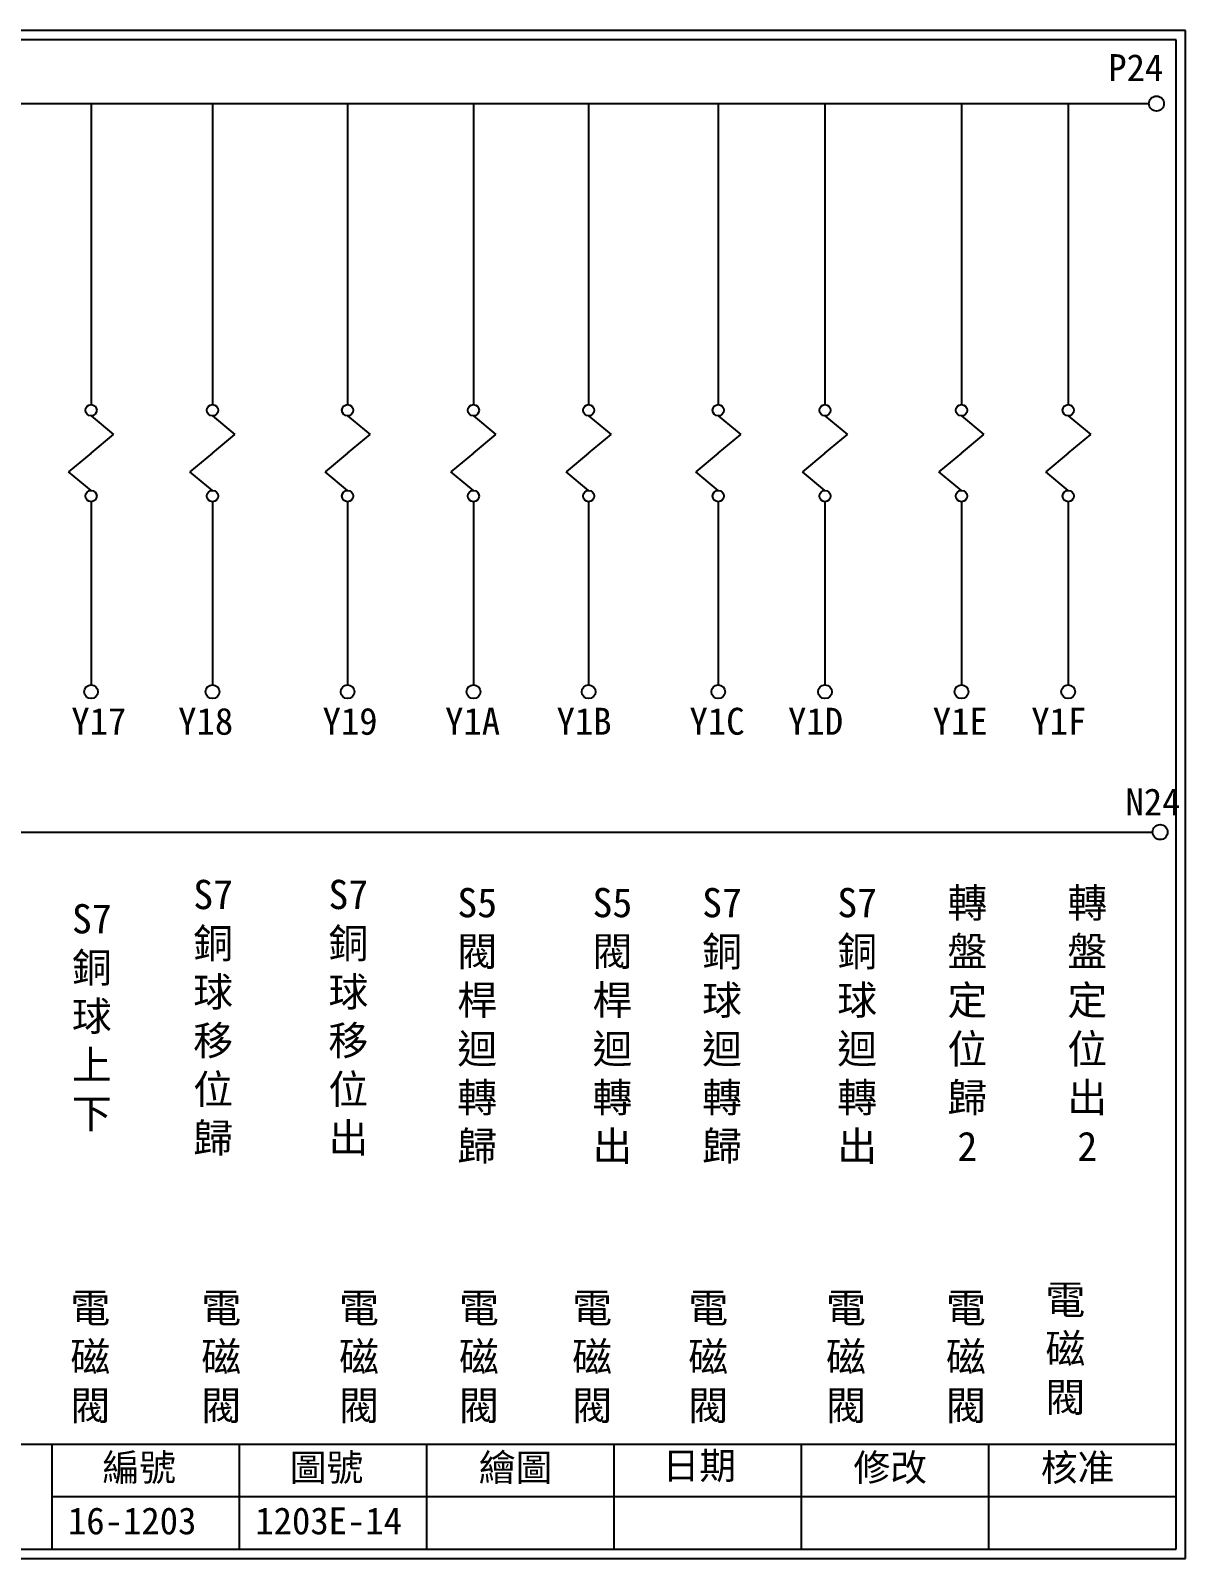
# Model space of a CAD drawing. Extents: x 926 to 1213, y 3 to 207.
# Drawn here: x 1058.6 to 1212.7, y 3 to 207 of the extents above; entities that cross this region are included whole.
import ezdxf

# ---------------------------------------------------------------- set-up
doc = ezdxf.new("R2010")
doc.units = 0
doc.layers.get('0').update_dxf_attribs({"linetype": 'CONTINUOUS'})
doc.layers.add('圖框層', color=7, linetype='CONTINUOUS')
doc.layers.add('標尺寸層', color=3, linetype='CONTINUOUS')
doc.styles.add('CNS', font='romanc.shx', dxfattribs={"bigfont": 'chineset.shx'})
doc.styles.add('STSL', font='kaiu.ttf')

msp = doc.modelspace()

# ---------------------------------------------------------------- linework, layer by layer
for centre in [(1208.88, 197.22), (1209.36, 99.96)]:
    msp.add_circle(centre, 1)
at = {"layer": '圖框層', "color": 7}
for p, q in [((1212.74, 206.97), (925.74, 206.97)), ((1212.74, 3), (1212.74, 206.97)), ((1211.49, 205.72), (926.99, 205.72)), ((1211.49, 4.25), (1211.49, 205.72)), ((926.99, 18.25), (1211.49, 18.25)), ((1061.49, 4.25), (1061.49, 18.25)), ((1086.49, 4.25), (1086.49, 18.25)), ((1111.49, 4.25), (1111.49, 18.25)), ((1136.49, 4.25), (1136.49, 18.25)), ((1161.49, 4.25), (1161.49, 18.25)), ((1186.49, 4.25), (1186.49, 18.25)), ((1061.49, 11.25), (1211.49, 11.25)), ((926.99, 4.25), (1211.49, 4.25)), ((925.74, 3), (1212.74, 3))]:
    msp.add_line(p, q, dxfattribs=at)
at = {"layer": '標尺寸層', "color": 7}
for p, q in [((930.28, 197.22), (1207.88, 197.22)), ((1066.7, 197.22), (1066.7, 157.03)), ((1082.9, 197.22), (1082.9, 157.03)), ((1100.93, 197.22), (1100.93, 157.03)), ((1117.73, 197.22), (1117.73, 157.03)), ((1133.1, 197.22), (1133.1, 157.03)), ((1150.4, 197.22), (1150.4, 157.03)), ((1164.64, 197.22), (1164.64, 157.03)), ((1182.86, 197.22), (1182.86, 157.03)), ((1197.1, 197.22), (1197.1, 157.03)), ((1066.7, 155.53), (1069.71, 153.04)), ((1082.9, 155.53), (1085.9, 153.04)), ((1100.93, 155.53), (1103.94, 153.04)), ((1117.73, 155.53), (1120.73, 153.04)), ((1133.1, 155.53), (1136.1, 153.04)), ((1150.4, 155.53), (1153.4, 153.04)), ((1164.64, 155.53), (1167.65, 153.04)), ((1182.86, 155.53), (1185.86, 153.04)), ((1197.1, 155.53), (1200.11, 153.04)), ((1066.7, 150.55), (1069.71, 153.04)), ((1082.9, 150.55), (1085.9, 153.04)), ((1100.93, 150.55), (1103.94, 153.04)), ((1117.73, 150.55), (1120.73, 153.04)), ((1133.1, 150.55), (1136.1, 153.04)), ((1150.4, 150.55), (1153.4, 153.04)), ((1164.64, 150.55), (1167.65, 153.04)), ((1182.86, 150.55), (1185.86, 153.04)), ((1197.1, 150.55), (1200.11, 153.04)), ((1066.7, 150.55), (1063.7, 148.06)), ((1082.9, 150.55), (1079.89, 148.06)), ((1100.93, 150.55), (1097.93, 148.06)), ((1117.73, 150.55), (1114.73, 148.06)), ((1133.1, 150.55), (1130.09, 148.06)), ((1150.4, 150.55), (1147.4, 148.06)), ((1164.64, 150.55), (1161.64, 148.06)), ((1182.86, 150.55), (1179.85, 148.06)), ((1197.1, 150.55), (1194.1, 148.06)), ((1066.7, 145.57), (1063.7, 148.06)), ((1082.9, 145.57), (1079.89, 148.06)), ((1100.93, 145.57), (1097.93, 148.06)), ((1117.73, 145.57), (1114.73, 148.06)), ((1133.1, 145.57), (1130.09, 148.06)), ((1150.4, 145.57), (1147.4, 148.06)), ((1164.64, 145.57), (1161.64, 148.06)), ((1182.86, 145.57), (1179.85, 148.06)), ((1197.1, 145.57), (1194.1, 148.06)), ((1066.7, 144.07), (1066.7, 119.62)), ((1082.9, 144.07), (1082.9, 119.62)), ((1100.93, 144.07), (1100.93, 119.62)), ((1117.73, 144.07), (1117.73, 119.62)), ((1133.1, 144.07), (1133.1, 119.62)), ((1150.4, 144.07), (1150.4, 119.62)), ((1164.64, 144.07), (1164.64, 119.62)), ((1182.86, 144.07), (1182.86, 119.62)), ((1197.1, 144.07), (1197.1, 119.62)), ((930.49, 99.96), (1208.36, 99.96))]:
    msp.add_line(p, q, dxfattribs=at)
for centre, radius in [((1066.7, 156.28), 0.751), ((1082.9, 156.28), 0.751), ((1100.93, 156.28), 0.751), ((1117.73, 156.28), 0.751), ((1133.1, 156.28), 0.751), ((1150.4, 156.28), 0.751), ((1164.64, 156.28), 0.751), ((1182.86, 156.28), 0.751), ((1197.1, 156.28), 0.751), ((1066.7, 144.82), 0.751), ((1082.9, 144.82), 0.751), ((1100.93, 144.82), 0.751), ((1117.73, 144.82), 0.751), ((1133.1, 144.82), 0.751), ((1150.4, 144.82), 0.751), ((1164.64, 144.82), 0.751), ((1182.86, 144.82), 0.751), ((1197.1, 144.82), 0.751), ((1066.7, 118.7), 0.92), ((1082.9, 118.7), 0.92), ((1100.93, 118.7), 0.92), ((1117.73, 118.7), 0.92), ((1133.1, 118.7), 0.92), ((1150.4, 118.7), 0.92), ((1164.64, 118.7), 0.92), ((1182.86, 118.7), 0.92), ((1197.1, 118.7), 0.92)]:
    msp.add_circle(centre, radius, dxfattribs=at)

# ---------------------------------------------------------------- texts
at = {"layer": '圖框層', "color": 4, "style": 'STSL'}
for s, p in [('P24', (1202.44, 200.22)), ('Y17', (1064.06, 112.96)), ('Y18', (1078.32, 112.96)), ('Y19', (1097.59, 112.96)), ('Y1A', (1113.94, 112.96)), ('Y1B', (1128.82, 112.96)), ('Y1C', (1146.56, 112.96)), ('Y1D', (1159.71, 112.96)), ('Y1E', (1179.02, 112.96)), ('Y1F', (1192.17, 112.96)), ('N24', (1204.74, 102.2)), ('編號', (1068.21, 13.34)), ('圖號', (1093.21, 13.34)), ('繪圖', (1118.44, 13.34)), ('日期', (1142.96, 13.59)), ('修改', (1168.44, 13.34)), ('核准', (1193.44, 13.34)), ('16-1203', (1063.61, 6.22)), ('1203E-14', (1088.61, 6.22))]:
    msp.add_text(s, height=3.6, dxfattribs=at).set_placement(p)
at = {"layer": '標尺寸層', "color": 7, "char_height": 3.9, "width": 2.8481, "attachment_point": 5, "style": 'CNS'}
for s, insert in [('{\\fDFKai-SB|b0|i0|c136|p65;S7銅球移位歸}', (1082.99, 75.18)), ('{\\fDFKai-SB|b0|i0|c136|p65;S7銅球移位出}', (1101.03, 75.18)), ('{\\fDFKai-SB|b0|i0|c136|p65;S5閥桿迴轉歸}', (1118.23, 74.09)), ('{\\fDFKai-SB|b0|i0|c136|p65;S5閥桿迴轉出}', (1136.27, 74.09)), ('{\\fDFKai-SB|b0|i0|c136|p65;S7銅球迴轉歸}', (1150.9, 74.09)), ('{\\fDFKai-SB|b0|i0|c136|p65;S7銅球迴轉出}', (1168.94, 74.09)), ('{\\fDFKai-SB|b0|i0|c136|p65;轉盤定位歸2}', (1183.64, 74.27)), ('{\\fDFKai-SB|b0|i0|c136|p65;轉盤定位出2}', (1199.64, 74.27)), ('{\\fDFKai-SB|b0|i0|c136|p65;S7銅球上下}', (1066.8, 75.18)), ('{\\fDFKai-SB|b0|i0|c136|p65;電磁閥}', (1196.72, 30.8)), ('{\\fDFKai-SB|b0|i0|c136|p65;電磁閥}', (1066.6, 29.71)), ('{\\fDFKai-SB|b0|i0|c136|p65;電磁閥}', (1084.07, 29.71)), ('{\\fDFKai-SB|b0|i0|c136|p65;電磁閥}', (1102.46, 29.71)), ('{\\fDFKai-SB|b0|i0|c136|p65;電磁閥}', (1118.46, 29.71)), ('{\\fDFKai-SB|b0|i0|c136|p65;電磁閥}', (1133.57, 29.71)), ('{\\fDFKai-SB|b0|i0|c136|p65;電磁閥}', (1149.06, 29.71)), ('{\\fDFKai-SB|b0|i0|c136|p65;電磁閥}', (1167.45, 29.71)), ('{\\fDFKai-SB|b0|i0|c136|p65;電磁閥}', (1183.45, 29.71))]:
    msp.add_mtext(s, dxfattribs=dict(at, insert=insert))

doc.saveas('drawing.dxf')
